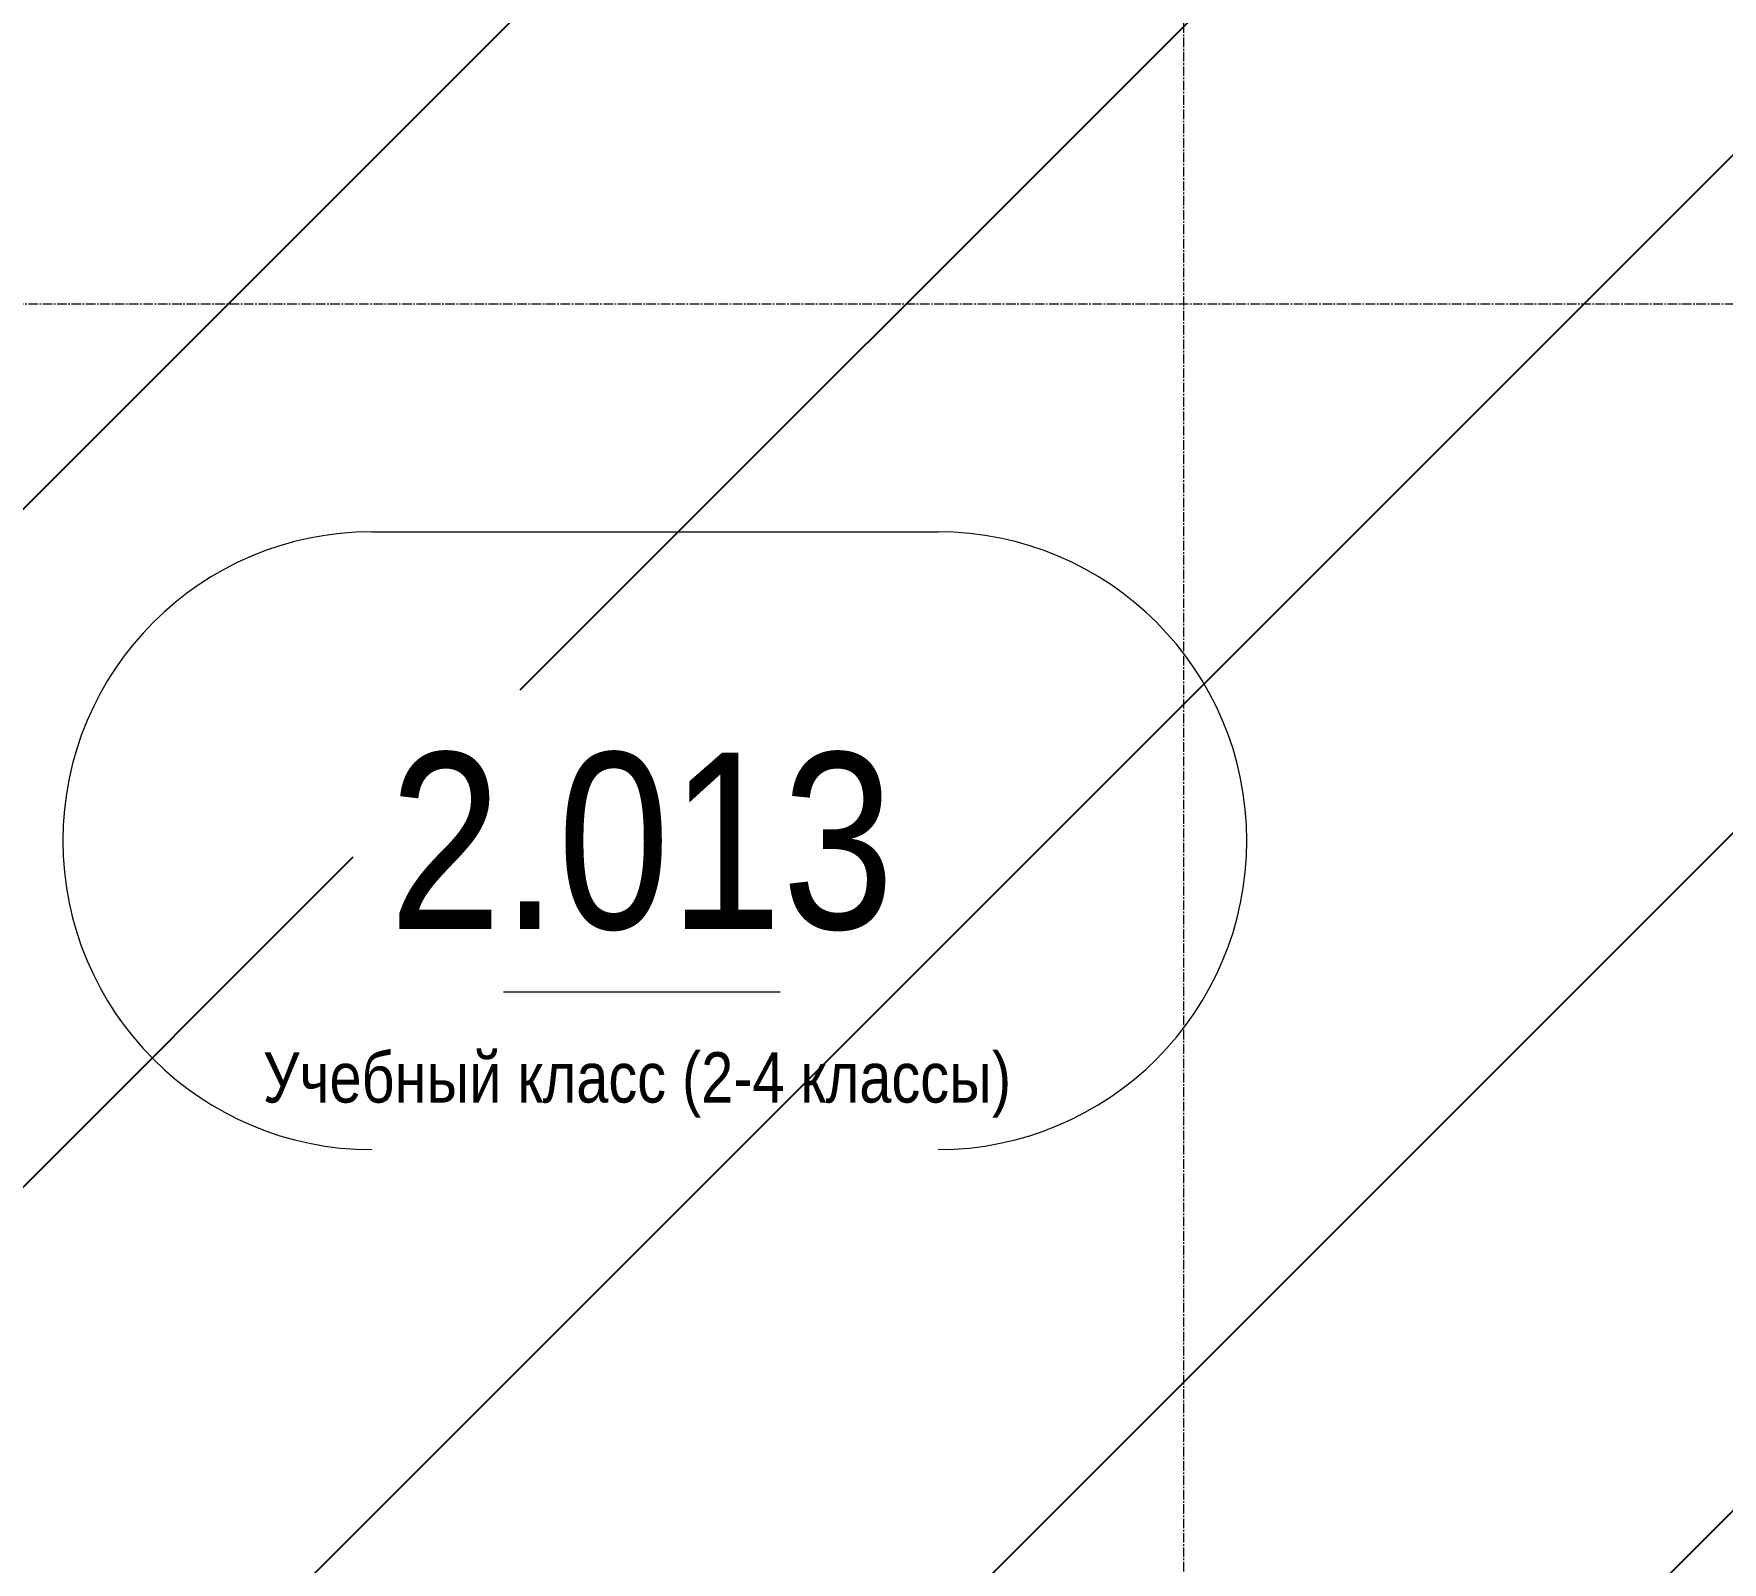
# Model space of a CAD drawing. Header units: millimetres. Extents: x 538266 to 1167394, y 114608 to 637157.
# Drawn here: x 831153 to 834508, y 181113 to 184150 of the extents above; entities that cross this region are included whole.
import ezdxf
from ezdxf.enums import TextEntityAlignment as Align

# ---------------------------------------------------------------- set-up
doc = ezdxf.new("R2010")
doc.units = ezdxf.units.MM
doc.linetypes.add('CENTER2', pattern=[28.575, 19.05, -3.175, 3.175, -3.175])
doc.layers.get('Defpoints').update_dxf_attribs({"color": 140})
doc.layers.add('АР_Area', color=5, linetype='Continuous', lineweight=5)
doc.layers.add('РД_Оси_100', color=7, linetype='Continuous', lineweight=0, true_color=0x525252)
doc.layers.add('ФВ-5', color=7, linetype='Continuous')
doc.styles.add('style1', font='ARIALN.TTF')

# ---------------------------------------------------------------- blocks, each defined once
blk = doc.blocks.new('MOK-МаркаПом_овал_ареал')
for p, q in [((-5.365, 6.138), (5.888, 6.138)), ((-2.75, -3), (2.75, -3))]:
    blk.add_line(p, q)
for centre, radius, start, end in [((-5.365, 0), 6.138, 90, 270), ((5.888, 0), 6.138, 270, 90), ((-7.411, 0), 7.161, 0, 0.001)]:
    blk.add_arc(centre, radius, start, end)
at = {"color": 0, "style": 'style1'}
blk.add_attdef('АР-ПОМЕЩЕНИЕ:НОМЕР', text='', height=3, dxfattribs=at).set_placement((0.261, 0), align=Align.MIDDLE)
at = {"layer": 'Defpoints', "color": 2, "style": 'style1'}
blk.add_attdef('АР-ПОМЕЩЕНИЕ:НАИМЕНОВАНИЕ', text='', height=1, dxfattribs=at).set_placement((-0.094, -4.814), align=Align.MIDDLE)
blk = doc.blocks.new('2_этаж')
at = {"layer": 'АР_Area', "color": 18, "linetype": 'Continuous', "lineweight": 15, "true_color": 0x000000}
ref = blk.add_blockref('MOK-МаркаПом_овал_ареал', (675996.4, 182546.9), dxfattribs=dict(at, xscale=100, yscale=100, zscale=100))
ref.add_attrib('АР-ПОМЕЩЕНИЕ:НОМЕР', '2.013', dxfattribs={"layer": '0', "color": 0, "height": 350, "style": 'style1'}).set_placement((675996.4, 182546.9), align=Align.MIDDLE)
ref.add_attrib('АР-ПОМЕЩЕНИЕ:НАИМЕНОВАНИЕ', 'Учебный класс (2-4 классы)', dxfattribs={"layer": 'Defpoints', "color": 2, "height": 100, "style": 'style1'}).set_placement((675987, 182065.5), align=Align.MIDDLE)
at = {"layer": 'Defpoints', "color": 18, "true_color": 0x000000, "style": 'style1'}
for p in [(677970.6, 219836.4), (678101.2, 211681.4)]:
    blk.add_attdef('АР-ПОМЕЩЕНИЕ:НАИМЕНОВАНИЕ', text='', height=100, dxfattribs=at).set_placement(p, align=Align.MIDDLE)
blk = doc.blocks.new('СОШ_2200_АР_ОСИ_М100_28.05.24')
at = {"layer": 'РД_Оси_100', "color": 251, "linetype": 'CENTER2', "true_color": 0x636466}
for p, q in [((4200, -6155), (4200, 139938.679)), ((29555, 61200), (-5954.958, 61200))]:
    blk.add_line(p, q, dxfattribs=at)

msp = doc.modelspace()

# ---------------------------------------------------------------- hatches: boundary and pattern name
at = {"layer": 'ФВ-5'}
h = msp.add_hatch(dxfattribs=at)
h.set_pattern_fill('ANSI31', color=3, scale=300)
h.paths.add_polyline_path([(836927.8, 185313.2), (836927.8, 185314.2), (836927.8, 185768.2), (836707.8, 185768.2), (836707.8, 186188.2), (829357.8, 186188.2), (829357.8, 185313.2), (829356.5, 182013.2), (829357.8, 182013.2), (829357.8, 181113.2), (829357.4, 180053.9, -0.256444), (829457.6, 179871.3, -0.284268), (829337.8, 179677.8), (829337.8, 179248.7, -0.284268), (829457.6, 179055.2, -0.284268), (829337.8, 178861.6), (829337.8, 177964.9, -0.284268), (829457.6, 177771.3, -0.255743), (829357.8, 177589.1), (829357.8, 177113.2), (832809.7, 177113.2, -0.594367), (833189.8, 177113.2), (834927.8, 177113.2), (834927.8, 177413.2), (835827.8, 177413.2), (835827.8, 177113.2), (835907.8, 177113.2), (835907.8, 177533.2), (836927.8, 177533.2), (836927.8, 177613.2), (836927.8, 181113.2), (836927.8, 182013.2), (836927.8, 182187.1, -0.260437), (836824.9, 182371.3, -0.260437), (836927.8, 182555.6)])
h.paths.add_polyline_path([(832635.7, 182246.9), (832085.7, 182246.9, -1), (832085.7, 182846.9), (832635.7, 182846.9, -1)], flags=16)
h.paths.add_polyline_path([(831759.1, 177835.7), (832772.3, 177835.7), (832772.3, 178295.2), (831759.1, 178295.2)], flags=24)
h.paths.add_polyline_path([(831489.4, 178262.2), (833042, 178262.2), (833042, 178459.8), (831489.4, 178459.8)], flags=24)
h.paths.add_polyline_path([(831574.9, 181966.7), (833127.6, 181966.7), (833127.6, 182164.3), (831574.9, 182164.3)], flags=24)
h.paths.add_polyline_path([(831769.6, 182278.8), (832951.7, 182278.8), (832951.7, 182814.9), (831769.6, 182814.9)], flags=24)
h.paths.add_polyline_path([(836449.7, 185729.8), (836739.4, 185729.8), (836739.4, 185955.3), (836449.7, 185955.3)], flags=24)

# ---------------------------------------------------------------- block references
msp.add_blockref('2_этаж', (156364.3, 0))
at = {"layer": 'РД_Оси_100'}
msp.add_blockref('СОШ_2200_АР_ОСИ_М100_28.05.24', (829237.8, 122413.2), dxfattribs=at)

doc.saveas('drawing.dxf')
